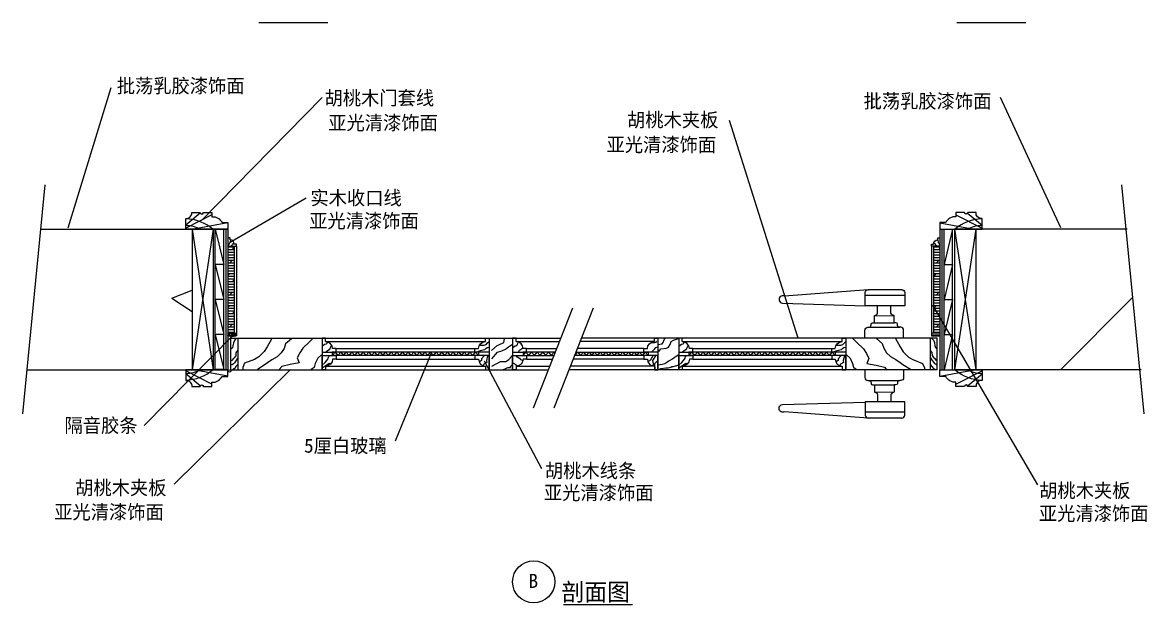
# Model space of a CAD drawing. Header units: metres. Extents: x 35 to 5356, y 219 to 6871.
# Drawn here: x 383 to 5187, y 219 to 2707 of the extents above; entities that cross this region are included whole.
import ezdxf

# ---------------------------------------------------------------- set-up
doc = ezdxf.new("R2010")
doc.units = ezdxf.units.M
for name, color, linetype in [('2', 2, 'Continuous'), ('3', 3, 'Continuous'), ('4', 4, 'Continuous'), ('7', 7, 'Continuous'), ('BH', 3, 'Continuous'), ('DIM', 3, 'Continuous'), ('TEXT', 3, 'Continuous')]:
    doc.layers.add(name, color=color, linetype=linetype)
doc.dimstyles.get("Standard").update_dxf_attribs({"dimtxt": 2.5, "dimasz": 2.5, "dimexe": 1.25, "dimexo": 0.625, "dimtad": 1, "dimcen": 2.5, "dimazin": 3, "dimtfac": 1, "dimtmove": 0, "dimatfit": 3})

# ---------------------------------------------------------------- blocks, each defined once
blk = doc.blocks.new('BH2')
at = {"layer": 'BH'}
blk.add_lwpolyline([(0, 32), (5, 28), (0, 24), (5, 20), (0, 16), (5, 12), (0, 8), (5, 4), (0, 0)], dxfattribs=at)
blk = doc.blocks.new('BH5')
at = {"layer": 'BH'}
for p, q in [((3, 0), (3, 100)), ((15, 0), (15, 100))]:
    blk.add_line(p, q, dxfattribs=at)
blk.add_lwpolyline([(15, 100), (3, 50), (15, 50), (3, 0), (15, 0)], dxfattribs=at)

msp = doc.modelspace()

# ---------------------------------------------------------------- hatches: boundary and pattern name
at = {"layer": 'BH'}
h = msp.add_hatch(dxfattribs=at)
h.set_pattern_fill('ANSI31', scale=800)
h.paths.add_polyline_path([(1107.48, 1823.09), (460.31, 1823.08), (401.66, 1223.09), (1107.48, 1223.09)])
h.paths.add_polyline_path([(4453.72, 1223.09), (5153.17, 1223.09), (5094.52, 1823.08), (4453.72, 1823.09)])
h = msp.add_hatch(dxfattribs=at)
h.set_pattern_fill('AR-CONC', scale=40)
h.paths.add_polyline_path([(401.66, 1222.07), (460.32, 1822.07), (1107.48, 1822.07), (1107.48, 1222.07)])
h = msp.add_hatch(dxfattribs=at)
h.set_pattern_fill('AR-CONC', scale=40)
h.paths.add_polyline_path([(5159.54, 1223.09), (5100.89, 1823.09), (4453.72, 1823.08), (4453.72, 1223.09)])
h = msp.add_hatch(dxfattribs=at)
h.set_pattern_fill('DOLMIT', scale=1.8)
h.paths.add_polyline_path([(1260.48, 1379.26), (1260.48, 1751.26), (1287.48, 1751.26), (1287.48, 1379.26)])
h = msp.add_hatch(dxfattribs=at)
h.set_pattern_fill('DOLMIT', scale=1.8)
h.paths.add_polyline_path([(4300.72, 1379.09), (4300.72, 1751.09), (4273.72, 1751.09), (4273.72, 1379.09)])

# ---------------------------------------------------------------- linework, layer by layer
for p, q in [((1197.48, 1823.09), (1260.48, 1823.09)), ((1197.48, 1823.09), (1260.48, 1823.09)), ((4279, 1772.81), (4278.99, 1772.81)), ((1282.21, 1622.81), (1282.21, 1622.81)), ((1260.48, 1379.09), (1296.48, 1379.09)), ((1260.48, 1370.09), (1296.48, 1370.09)), ((4300.72, 1379.09), (4264.72, 1379.09)), ((4300.72, 1370.09), (4264.72, 1370.09)), ((1107.48, 1223.09), (1197.48, 1223.09)), ((1197.48, 1223.09), (1260.48, 1223.09)), ((1197.48, 1223.09), (1260.48, 1223.09)), ((1197.48, 1223.09), (1260.48, 1223.09))]:
    msp.add_line(p, q)
at = {"layer": '2'}
for p, q in [((460.32, 1823.08), (1107.48, 1823.09)), ((1107.48, 1823.09), (1107.48, 1223.09)), ((5100.89, 1823.08), (4453.72, 1823.09)), ((4453.72, 1823.09), (4453.72, 1223.09)), ((401.66, 1223.09), (1107.48, 1223.09)), ((5159.54, 1223.09), (4453.72, 1223.09))]:
    msp.add_line(p, q, dxfattribs=at)
at = {"layer": '3'}
for p, q in [((478.94, 2013.63), (383.2, 1034.25)), ((5075.89, 2013.63), (5171.63, 1034.25)), ((2564.96, 1059.4), (2733.15, 1487.84)), ((2653.78, 1059.4), (2821.97, 1487.84)), ((4021, 1453.11), (4104.16, 1454.36)), ((3996.96, 1404.5), (4129.45, 1404.5)), ((4021, 1423.25), (4105.41, 1423.25)), ((1677.48, 1343.09), (2360.22, 1343.09)), ((1722.48, 1313.09), (2315.39, 1313.09)), ((2491.12, 1343.09), (2676.33, 1343.09)), ((2536.12, 1313.09), (2664.55, 1313.09)), ((3036.43, 1313.09), (2753.37, 1313.09)), ((3081.43, 1343.09), (2765.14, 1343.09)), ((3200.82, 1343.11), (3883.6, 1343.11)), ((3245.82, 1313.11), (3853.6, 1313.11)), ((1722.48, 1268.09), (2330.39, 1268.09)), ((2536.12, 1268.09), (2646.88, 1268.09)), ((3036.43, 1268.09), (2735.7, 1268.09)), ((3245.82, 1268.11), (3838.6, 1268.11)), ((1677.48, 1238.09), (2360.39, 1238.09)), ((2491.12, 1238.09), (2635.11, 1238.09)), ((3081.43, 1238.09), (2723.92, 1238.09)), ((3200.82, 1238.11), (3882.44, 1238.11)), ((3996.96, 1176.68), (4129.45, 1176.68)), ((4021, 1157.93), (4105.41, 1157.93)), ((4021, 1128.06), (4104.16, 1126.81))]:
    msp.add_line(p, q, dxfattribs=at)
for points in [[(1296.46, 1367.55), (1260.63, 1367.55), (1260.63, 1369.8), (1296.46, 1369.8)], [(1261.43, 1367.55), (1261.95, 1367.05), (1262.97, 1366.05)], [(1264.5, 1367.55), (1263.99, 1367.05), (1262.97, 1366.05)], [(1264.5, 1367.55), (1265.02, 1367.05), (1266.04, 1366.05)], [(1267.58, 1367.55), (1267.06, 1367.05), (1266.04, 1366.05)], [(1267.58, 1367.55), (1268.1, 1367.05), (1269.12, 1366.05)], [(1270.66, 1367.55), (1270.14, 1367.05), (1269.12, 1366.05)], [(1270.66, 1367.55), (1271.18, 1367.05), (1272.2, 1366.05)], [(1273.74, 1367.55), (1273.22, 1367.05), (1272.2, 1366.05)], [(1273.74, 1367.55), (1274.26, 1367.05), (1275.27, 1366.05)], [(1276.81, 1367.55), (1276.3, 1367.05), (1275.27, 1366.05)], [(1276.81, 1367.55), (1277.33, 1367.05), (1278.35, 1366.05)], [(1279.89, 1367.55), (1279.37, 1367.05), (1278.35, 1366.05)], [(1279.89, 1367.55), (1280.41, 1367.05), (1281.43, 1366.05)], [(1282.97, 1367.55), (1282.45, 1367.05), (1281.43, 1366.05)], [(1282.97, 1367.55), (1283.49, 1367.05), (1284.51, 1366.05)], [(1286.05, 1367.55), (1285.53, 1367.05), (1284.51, 1366.05)], [(1286.05, 1367.55), (1286.57, 1367.05), (1287.59, 1366.05)], [(1289.13, 1367.55), (1288.61, 1367.05), (1287.59, 1366.05)], [(1289.13, 1367.55), (1289.64, 1367.05), (1290.66, 1366.05)], [(1292.2, 1367.57), (1291.68, 1367.08), (1290.66, 1366.07)], [(1292.2, 1367.57), (1292.72, 1367.08), (1293.74, 1366.07)], [(1295.28, 1367.57), (1294.76, 1367.08), (1293.74, 1366.07)], [(4264.73, 1367.8), (4300.57, 1367.8), (4300.57, 1370.05), (4264.73, 1370.05)], [(4265.91, 1367.8), (4266.43, 1367.31), (4267.45, 1366.3)], [(4268.99, 1367.8), (4268.47, 1367.31), (4267.45, 1366.3)], [(4268.99, 1367.8), (4269.51, 1367.31), (4270.53, 1366.3)], [(4272.07, 1367.8), (4271.55, 1367.31), (4270.53, 1366.3)], [(4272.07, 1367.8), (4272.59, 1367.31), (4273.61, 1366.3)], [(4275.15, 1367.8), (4274.63, 1367.31), (4273.61, 1366.3)], [(4275.15, 1367.8), (4275.67, 1367.31), (4276.69, 1366.3)], [(4278.23, 1367.8), (4277.71, 1367.31), (4276.69, 1366.3)], [(4278.23, 1367.8), (4278.74, 1367.31), (4279.76, 1366.3)], [(4281.3, 1367.8), (4280.78, 1367.31), (4279.76, 1366.3)], [(4281.3, 1367.8), (4281.82, 1367.31), (4282.84, 1366.3)], [(4284.38, 1367.8), (4283.86, 1367.31), (4282.84, 1366.3)], [(4284.38, 1367.8), (4284.9, 1367.31), (4285.92, 1366.3)], [(4287.46, 1367.8), (4286.94, 1367.31), (4285.92, 1366.3)], [(4287.46, 1367.8), (4287.98, 1367.31), (4289, 1366.3)], [(4290.54, 1367.8), (4290.02, 1367.31), (4289, 1366.3)], [(4290.54, 1367.8), (4291.06, 1367.31), (4292.08, 1366.3)], [(4293.61, 1367.8), (4293.1, 1367.31), (4292.08, 1366.3)], [(4293.61, 1367.8), (4294.13, 1367.31), (4295.15, 1366.3)], [(4296.79, 1367.8), (4296.28, 1367.31), (4295.26, 1366.3)], [(4296.79, 1367.8), (4297.31, 1367.31), (4298.33, 1366.3)], [(4299.87, 1367.8), (4299.35, 1367.31), (4298.33, 1366.3)]]:
    msp.add_lwpolyline(points, dxfattribs=at)
at = {"layer": '4'}
for p, q in [((1107.48, 1823.09), (1197.48, 1823.09)), ((4453.72, 1823.09), (4363.72, 1823.09)), ((1296.48, 1751.09), (1296.48, 1370.09)), ((4264.72, 1751.09), (4264.72, 1370.09)), ((1272.48, 1358.09), (1662.48, 1358.09)), ((1272.48, 1223.09), (1272.48, 1358.08)), ((1302.48, 1358.09), (1302.48, 1223.09)), ((1662.48, 1358.09), (2682.21, 1358.09)), ((1662.48, 1358.09), (1662.48, 1223.09)), ((1662.48, 1358.09), (1662.48, 1223.09)), ((2375.39, 1358.09), (2375.39, 1223.09)), ((2476.12, 1358.09), (2476.12, 1223.09)), ((3898.72, 1358.09), (2771.03, 1358.09)), ((3096.43, 1358.06), (3096.43, 1223.06)), ((3185.82, 1358.09), (3185.82, 1223.09)), ((3898.6, 1358.06), (3898.6, 1223.06)), ((4288.72, 1358.09), (3898.72, 1358.09)), ((4258.72, 1358.09), (4258.72, 1223.09)), ((4288.72, 1223.09), (4288.72, 1358.08)), ((1107.48, 1223.09), (1197.48, 1223.09)), ((1272.48, 1223.09), (1662.48, 1223.09)), ((1662.48, 1223.09), (2629.22, 1223.09)), ((3898.72, 1223.09), (2718.04, 1223.09)), ((4288.72, 1223.09), (3898.72, 1223.09)), ((4453.72, 1223.09), (4363.72, 1223.09))]:
    msp.add_line(p, q, dxfattribs=at)
for points in [[(1105.68, 1895.09), (1141.68, 1895.09, 1), (1156.08, 1895.09), (1192.08, 1895.09), (1192.08, 1877.09, -0.3), (1235.28, 1851.89), (1260.48, 1851.89), (1260.48, 1823.09), (1080.48, 1823.09), (1080.48, 1869.89, 0.51)], [(4455.52, 1895.09), (4419.52, 1895.09, -1), (4405.12, 1895.09), (4369.12, 1895.09), (4369.12, 1877.09, 0.3), (4325.92, 1851.89), (4300.72, 1851.89), (4300.72, 1823.09), (4480.72, 1823.09), (4480.72, 1869.89, -0.51)], [(1260.48, 1751.09), (1296.48, 1751.09), (1296.48, 1760.09), (1287.48, 1760.09, 0.41), (1269.48, 1778.09), (1269.48, 1787.09), (1260.48, 1787.09)], [(4300.72, 1751.09), (4264.72, 1751.09), (4264.72, 1760.09), (4273.72, 1760.09, -0.41), (4291.72, 1778.09), (4291.72, 1787.09), (4300.72, 1787.09)], [(1662.48, 1298.09), (1722.48, 1298.09), (1722.48, 1313.09), (1707.48, 1313.09, 0.41), (1677.48, 1343.09), (1677.48, 1358.09), (1662.48, 1358.09)], [(2375.39, 1298.09), (2315.39, 1298.09), (2315.39, 1313.09), (2330.39, 1313.09, -0.41), (2360.39, 1343.09), (2360.39, 1358.09), (2375.39, 1358.09)], [(2476.12, 1298.09), (2536.12, 1298.09), (2536.12, 1313.09), (2521.12, 1313.09, 0.41), (2491.12, 1343.09), (2491.12, 1358.09), (2476.12, 1358.09)], [(3096.43, 1298.09), (3036.43, 1298.09), (3036.43, 1313.09), (3051.43, 1313.09, -0.41), (3081.43, 1343.09), (3081.43, 1358.09), (3096.43, 1358.09)], [(3185.82, 1298.11), (3245.82, 1298.11), (3245.82, 1313.11), (3230.82, 1313.11, 0.41), (3200.82, 1343.11), (3200.82, 1358.11), (3185.82, 1358.11)], [(3898.6, 1298.09), (3838.6, 1298.09), (3838.6, 1313.09), (3853.6, 1313.09, -0.41), (3883.6, 1343.09), (3883.6, 1358.09), (3898.6, 1358.09)], [(1662.48, 1283.09), (1722.48, 1283.09), (1722.48, 1268.09), (1707.48, 1268.09, -0.41), (1677.48, 1238.09), (1677.48, 1223.09), (1662.48, 1223.09)], [(2375.39, 1283.09), (2315.39, 1283.09), (2315.39, 1268.09), (2330.39, 1268.09, 0.41), (2360.39, 1238.09), (2360.39, 1223.09), (2375.39, 1223.09)], [(2476.12, 1283.09), (2536.12, 1283.09), (2536.12, 1268.09), (2521.12, 1268.09, -0.41), (2491.12, 1238.09), (2491.12, 1223.09), (2476.12, 1223.09)], [(3096.43, 1283.09), (3036.43, 1283.09), (3036.43, 1268.09), (3051.43, 1268.09, 0.41), (3081.43, 1238.09), (3081.43, 1223.09), (3096.43, 1223.09)], [(3185.82, 1283.11), (3245.82, 1283.11), (3245.82, 1268.11), (3230.82, 1268.11, -0.41), (3200.82, 1238.11), (3200.82, 1223.11), (3185.82, 1223.11)], [(3898.6, 1283.09), (3838.6, 1283.09), (3838.6, 1268.09), (3853.6, 1268.09, 0.41), (3883.6, 1238.09), (3883.6, 1223.09), (3898.6, 1223.09)], [(1105.68, 1151.09), (1141.68, 1151.09, -1), (1156.08, 1151.09), (1192.08, 1151.09), (1192.08, 1169.09, 0.3), (1235.28, 1194.29), (1260.48, 1194.29), (1260.48, 1223.09), (1080.48, 1223.09), (1080.48, 1176.29, -0.51)], [(4455.52, 1151.09), (4419.52, 1151.09, 1), (4405.12, 1151.09), (4369.12, 1151.09), (4369.12, 1169.09, -0.3), (4325.92, 1194.29), (4300.72, 1194.29), (4300.72, 1223.09), (4480.72, 1223.09), (4480.72, 1176.29, 0.51)]]:
    msp.add_lwpolyline(points, format="xyb", close=True, dxfattribs=at)
at = {"layer": '7'}
for p, q in [((1197.48, 1823.09), (1197.48, 1223.09)), ((1251.48, 1823.09), (1251.48, 1223.09)), ((1260.48, 1823.09), (1260.48, 1223.09)), ((1260.48, 1823.09), (1260.48, 1223.09)), ((4300.72, 1823.09), (4300.72, 1223.09)), ((4300.72, 1823.09), (4300.72, 1223.09)), ((4309.72, 1823.09), (4309.72, 1223.09)), ((4363.72, 1823.09), (4363.72, 1223.09)), ((1287.48, 1751.09), (1287.48, 1379.09)), ((4273.72, 1751.09), (4273.72, 1379.09)), ((2331.29, 1298.09), (1705.87, 1298.09)), ((1705.87, 1298.09), (1705.89, 1283.09)), ((2331.29, 1283.09), (2331.29, 1298.09)), ((2658.66, 1298.09), (2521.04, 1298.09)), ((3854.63, 1298.09), (3229.21, 1298.09)), ((3229.21, 1298.09), (3229.22, 1283.09)), ((3854.63, 1283.09), (3854.63, 1298.09)), ((2331.29, 1283.09), (1705.89, 1283.09)), ((3854.63, 1283.09), (3229.22, 1283.09))]:
    msp.add_line(p, q, dxfattribs=at)
for points in [[(4138.2, 1565.02, -0.41), (4150.7, 1552.52), (4150.7, 1496.01), (3981.76, 1496.01), (3981.76, 1552.52, -0.41), (3994.26, 1565.02), (3636.8, 1537.88, 1.18), (3628.17, 1507.11), (3981.76, 1496.27)], [(3980.41, 1358.09), (3980.41, 1392, -0.41), (3992.91, 1404.5), (3996.96, 1404.5, 0.41), (4006.96, 1414.5), (4006.96, 1417, -0.41), (4013.21, 1423.25), (4021, 1423.25), (4021, 1453.11, -0.41), (4022.25, 1454.36, 0.31), (4034.65, 1464.84), (4034.65, 1496.04)], [(4146, 1358.09), (4146, 1392, 0.41), (4133.5, 1404.5), (4129.45, 1404.5, -0.41), (4119.45, 1414.5), (4119.45, 1417, 0.41), (4113.2, 1423.25), (4105.41, 1423.25), (4105.41, 1453.11, 0.41), (4104.16, 1454.36, -0.31), (4091.76, 1464.84), (4091.76, 1496.04)], [(3980.41, 1223.09), (3980.41, 1189.18, 0.41), (3992.91, 1176.68), (3996.96, 1176.68, -0.41), (4006.96, 1166.68), (4006.96, 1164.18, 0.41), (4013.21, 1157.93), (4021, 1157.93), (4021, 1128.06, 0.41), (4022.25, 1126.81, -0.31), (4034.65, 1116.33), (4034.65, 1085.13)], [(4146, 1223.09), (4146, 1189.18, -0.41), (4133.5, 1176.68), (4129.45, 1176.68, 0.41), (4119.45, 1166.68), (4119.45, 1164.18, -0.41), (4113.2, 1157.93), (4105.41, 1157.93), (4105.41, 1128.06, -0.41), (4104.16, 1126.81, 0.31), (4091.76, 1116.33), (4091.76, 1085.13)], [(4138.2, 1016.15, 0.41), (4150.7, 1028.65), (4150.7, 1085.16), (3981.76, 1085.16), (3981.76, 1028.65, 0.41), (3994.26, 1016.15), (3636.8, 1043.29, -1.18), (3628.17, 1074.06), (3981.76, 1084.9)]]:
    msp.add_lwpolyline(points, format="xyb", dxfattribs=at)
for points in [[(4150.7, 1540.02), (3981.76, 1540.02)], [(4138.25, 1565.02), (3994.26, 1565.02)], [(2521.04, 1298.09), (2521.04, 1283.09), (2652.77, 1283.09)], [(2747.51, 1298.16), (3054.53, 1298.16), (3054.51, 1283.09), (2741.59, 1283.09)], [(4150.7, 1041.15), (3981.76, 1041.15)], [(4138.25, 1016.15), (3994.26, 1016.15)]]:
    msp.add_lwpolyline(points, dxfattribs=at)
at = {"layer": 'BH'}
for p, q in [((1142.51, 1891.73), (1080.48, 1840.59)), ((1192.08, 1884.29), (1080.48, 1828.49)), ((4369.12, 1884.29), (4480.72, 1828.49)), ((4418.69, 1891.73), (4480.72, 1840.59)), ((1260.48, 1850.88), (1114.09, 1823.09)), ((4300.72, 1850.88), (4447.11, 1823.09)), ((1197.48, 1823.09), (1107.48, 1223.09)), ((1107.48, 1823.09), (1197.48, 1223.09)), ((4453.72, 1823.09), (4363.72, 1223.09)), ((4363.72, 1823.09), (4453.72, 1223.09)), ((1265.15, 1367.55), (1262.9, 1369.8)), ((1268.51, 1367.55), (1266.26, 1369.8)), ((1271.88, 1367.55), (1269.63, 1369.8)), ((1275.25, 1367.55), (1273, 1369.8)), ((1278.62, 1367.55), (1276.37, 1369.8)), ((1281.98, 1367.55), (1279.73, 1369.8)), ((1285.35, 1367.55), (1283.1, 1369.8)), ((1288.72, 1367.55), (1286.47, 1369.8)), ((1292.09, 1367.55), (1289.84, 1369.8)), ((1295.45, 1367.57), (1293.2, 1369.83)), ((1296.47, 1369.83), (1296.47, 1367.55)), ((4264.73, 1370.08), (4264.73, 1367.8)), ((4265.75, 1367.8), (4268, 1370.05)), ((4269.12, 1367.8), (4271.37, 1370.05)), ((4272.49, 1367.8), (4274.74, 1370.05)), ((4275.86, 1367.8), (4278.11, 1370.05)), ((4279.22, 1367.8), (4281.47, 1370.05)), ((4282.59, 1367.8), (4284.84, 1370.05)), ((4285.96, 1367.8), (4288.21, 1370.05)), ((4289.33, 1367.8), (4291.58, 1370.05)), ((4292.69, 1367.8), (4294.94, 1370.05)), ((4296.06, 1367.8), (4298.31, 1370.05)), ((4299.43, 1367.8), (4300.57, 1368.94)), ((1192.08, 1161.89), (1080.48, 1217.69)), ((1142.51, 1154.44), (1080.48, 1205.58)), ((1260.48, 1195.29), (1114.09, 1223.09)), ((4300.72, 1195.29), (4447.11, 1223.09)), ((4369.12, 1161.89), (4480.72, 1217.69)), ((4418.69, 1154.44), (4480.72, 1205.58))]:
    msp.add_line(p, q, dxfattribs=at)
for points in [[(1271.17, 1777.97), (1269.28, 1766.54), (1265.5, 1761.64), (1263.21, 1755.89), (1261.69, 1752.87)], [(4291.72, 1778.04), (4293.61, 1766.61), (4297.39, 1761.71), (4299.69, 1755.97), (4301.2, 1752.94)], [(1286.32, 1764.66), (1281.36, 1760.85), (1280.99, 1758.55), (1279.85, 1756.68), (1276.81, 1754.8), (1275.32, 1754.02), (1273.03, 1751.36)], [(4275.39, 1764.73), (4280.35, 1760.93), (4280.73, 1758.63), (4281.87, 1756.75), (4284.91, 1754.88), (4286.39, 1754.09), (4288.69, 1751.43)], [(1260.55, 1371.93), (1261.47, 1372.8), (1263.41, 1373.03), (1265.61, 1373.84), (1266.84, 1376.13), (1267.91, 1376.92), (1270, 1377.08), (1271.84, 1378.74), (1271.89, 1379.14)], [(1271.49, 1370.1), (1273.78, 1371.61), (1275.73, 1371.99), (1276.59, 1372.71), (1277.87, 1373.9), (1278.89, 1374.69), (1279.92, 1375.5), (1280.94, 1376.13), (1281.75, 1377.01), (1282.06, 1377.64), (1282.57, 1378.58), (1282.62, 1379.05)], [(1294.6, 1356.08), (1288.29, 1347.96), (1283.78, 1338.01), (1281.97, 1324.47), (1279.26, 1316.35), (1274.75, 1312.73)], [(1284.72, 1370.01), (1284.77, 1371.93), (1285.79, 1373.03), (1287.02, 1373.43), (1288.09, 1374.85), (1288.6, 1375.41), (1288.96, 1375.57), (1290.18, 1375.88), (1291.31, 1376.76), (1292.18, 1377.48), (1292.74, 1378.04), (1292.94, 1378.43), (1293.04, 1379.05)], [(1292.94, 1370.17), (1293.1, 1371.36), (1294.17, 1372.33), (1294.63, 1372.71), (1295.19, 1373.12), (1295.65, 1373.75), (1295.96, 1374.06), (1296.47, 1374.31)], [(1448.14, 1356.55), (1427.37, 1321.19), (1414.9, 1300.38), (1392.05, 1277.51), (1373.35, 1267.11), (1331.8, 1250.46), (1323.49, 1231.75), (1323.49, 1223.43)], [(1531.48, 1355.02), (1506.55, 1334.22), (1500.3, 1313.42), (1487.84, 1294.7), (1471.22, 1278.05), (1448.37, 1265.58), (1429.67, 1253.09), (1419.28, 1244.78), (1386.03, 1223.97)], [(1624.43, 1358.09), (1608.7, 1342.35), (1579.62, 1315.3), (1567.15, 1294.5), (1556.76, 1273.7), (1565.07, 1252.89), (1525.59, 1244.58), (1490.26, 1236.26), (1479.87, 1223.78)], [(2386.48, 1305.64), (2409.82, 1326.38), (2417.61, 1328.97), (2438.37, 1339.34), (2440.97, 1354.9)], [(3096.52, 1330.65), (3114.34, 1333.5), (3119.33, 1339.2), (3120.04, 1343.47), (3121.47, 1346.32), (3124.33, 1353.45), (3127.18, 1357.72)], [(3100.1, 1301.13), (3109.78, 1311.54), (3132.84, 1315.26), (3142.52, 1318.97), (3148.48, 1330.87), (3153.68, 1343.51), (3162.61, 1349.45), (3167.83, 1350.2), (3184.2, 1356.89)], [(3928.86, 1356.15), (3945.48, 1339.52), (3974.57, 1312.47), (3987.04, 1291.67), (3997.42, 1270.87), (3989.12, 1250.06), (4028.6, 1241.75), (4063.93, 1233.43), (4074.32, 1220.95)], [(4029.61, 1356.01), (4054.54, 1335.21), (4060.78, 1314.41), (4073.25, 1295.69), (4089.86, 1279.04), (4112.72, 1266.57), (4131.42, 1254.08), (4141.81, 1245.77), (4175.06, 1224.97)], [(4110.64, 1356.01), (4131.42, 1320.65), (4143.88, 1299.85), (4166.74, 1276.97), (4185.44, 1266.57), (4226.99, 1249.93), (4235.3, 1231.21), (4235.3, 1222.89)], [(4266.61, 1357.09), (4272.92, 1348.98), (4277.43, 1339.03), (4279.23, 1325.48), (4281.94, 1317.36), (4286.46, 1313.75)], [(1301.82, 1304.6), (1294.6, 1295.56), (1293.7, 1282.01), (1287.39, 1273.89), (1283.78, 1271.17), (1277.46, 1262.15), (1272.95, 1262.15)], [(1662.48, 1323.53), (1673.53, 1332.35), (1680.97, 1333.84), (1683.93, 1336.82), (1685.42, 1341.27)], [(1677.36, 1298.09), (1689.9, 1307.81), (1696.59, 1312.28), (1697.34, 1315.26), (1699.57, 1320.46), (1702.54, 1327.15)], [(2281.89, 1283.09), (2293.89, 1298.09), (2305.89, 1283.09), (2317.89, 1298.09), (2329.89, 1283.09), (2331.29, 1284.84)], [(2323.27, 1299.5), (2338.91, 1305.02), (2350.88, 1307.77), (2357.31, 1308.69), (2361.91, 1313.28), (2367.43, 1317.88), (2374.79, 1319.72)], [(2334.55, 1327.19), (2354.79, 1327.19), (2363.08, 1330.87), (2369.51, 1337.3), (2374.1, 1341.89)], [(2388.05, 1269.46), (2411.4, 1297.98), (2429.58, 1303.17), (2445.14, 1310.94), (2452.92, 1316.12), (2458.12, 1321.3), (2476.28, 1331.67)], [(2475.9, 1317.84), (2487.41, 1325.15), (2489.49, 1325.15), (2494.73, 1328.28), (2496.81, 1331.41), (2498.9, 1336.63), (2499.95, 1337.68)], [(2501, 1298.68), (2505.17, 1305.99), (2508.32, 1308.08), (2509.36, 1309.13), (2517.73, 1315.39), (2519.83, 1318.53)], [(2617.1, 1283.09), (2629.1, 1298.09), (2641.1, 1283.09), (2653.1, 1298.09), (2656.83, 1293.42)], [(2741.89, 1283.86), (2742.51, 1283.09), (2754.51, 1298.09), (2766.51, 1283.09)], [(3069.78, 1298.12), (3077.97, 1307.04), (3083.94, 1312.24), (3087.65, 1318.19), (3095.83, 1321.16)], [(3071.08, 1339.03), (3083.74, 1339.03), (3088.94, 1341.26), (3091.92, 1344.98)], [(3185.82, 1323.55), (3196.86, 1332.37), (3204.3, 1333.86), (3207.26, 1336.84), (3208.75, 1341.29)], [(3200.69, 1298.11), (3213.23, 1307.84), (3219.92, 1312.3), (3220.67, 1315.28), (3222.91, 1320.48), (3225.87, 1327.17)], [(3805.22, 1283.09), (3817.22, 1298.09), (3829.22, 1283.09), (3841.22, 1298.09), (3853.22, 1283.09), (3854.63, 1284.84)], [(3846.48, 1299.5), (3862.12, 1305.01), (3874.09, 1307.77), (3880.52, 1308.69), (3885.12, 1313.28), (3890.64, 1317.88), (3898, 1319.72)], [(3857.77, 1327.19), (3878, 1327.19), (3886.29, 1330.87), (3892.72, 1337.3), (3897.31, 1341.89)], [(4259.39, 1305.62), (4266.61, 1296.58), (4267.51, 1283.03), (4273.82, 1274.91), (4277.43, 1272.19), (4283.75, 1263.16), (4288.26, 1263.16)], [(1301.82, 1272.99), (1294.6, 1260.33), (1288.29, 1252.21), (1284.68, 1247.69), (1280.17, 1245.9), (1278.36, 1244.08), (1277.46, 1244.08), (1273.85, 1244.08)], [(1660.31, 1286.38), (1643.69, 1271.82), (1633.3, 1248.93), (1629.14, 1232.3), (1620.83, 1226.06), (1614.6, 1223.97)], [(1662.36, 1230.5), (1692.14, 1251.32), (1697.34, 1249.83), (1699.57, 1249.09)], [(1662.48, 1242.43), (1675, 1253.55), (1681.71, 1260.24), (1686.92, 1267.68), (1689.15, 1272.13), (1691.39, 1278.82), (1693.61, 1282.55)], [(2354.79, 1281.93), (2343.75, 1269.06), (2342.82, 1261.72), (2339.15, 1258.95), (2335.46, 1258.04), (2332.7, 1256.2)], [(2369.51, 1281.93), (2364.91, 1262.63), (2365.84, 1254.36), (2352.96, 1246.09), (2350.2, 1241.5)], [(2387.81, 1237.57), (2424.13, 1258.31), (2437.12, 1258.31), (2447.48, 1258.31), (2460.46, 1266.09), (2470.84, 1279.04), (2473.44, 1284.23)], [(2476.95, 1253.08), (2489.49, 1245.77), (2491.59, 1241.6), (2493.3, 1238.17)], [(2491.59, 1281.28), (2506.22, 1271.88), (2509.36, 1266.66), (2520.87, 1262.48), (2519.83, 1262.48)], [(3074.54, 1282.56), (3067.1, 1269.17), (3064.12, 1263.97), (3061.14, 1260.26), (3055.19, 1259.51)], [(3085.89, 1282.7), (3073.98, 1261.89), (3075.47, 1255.19), (3077.71, 1244.78), (3073.98, 1241.07), (3073.98, 1241.07)], [(3094.38, 1261.2), (3082.48, 1248.56), (3082.48, 1240.38), (3083.96, 1232.95), (3083.96, 1227), (3081.74, 1226.26)], [(3097.22, 1243.73), (3115.06, 1247.3), (3126.47, 1250.14), (3135.02, 1255.13), (3140.72, 1259.41), (3149.29, 1264.39), (3158.56, 1270.1), (3165.7, 1275.8), (3174.25, 1280.78), (3185.67, 1288.62)], [(3185.69, 1230.52), (3215.47, 1251.34), (3220.67, 1249.85), (3222.91, 1249.11)], [(3185.82, 1242.45), (3198.33, 1253.58), (3205.05, 1260.27), (3210.25, 1267.7), (3212.48, 1272.15), (3214.72, 1278.84), (3216.94, 1282.57)], [(3878, 1281.93), (3866.96, 1269.06), (3866.03, 1261.72), (3862.36, 1258.95), (3858.67, 1258.04), (3855.91, 1256.2)], [(3892.72, 1281.93), (3888.12, 1262.63), (3889.05, 1254.36), (3876.17, 1246.09), (3873.41, 1241.5)], [(3900.77, 1287.37), (3917.4, 1272.82), (3927.79, 1249.93), (3931.95, 1233.3), (3940.26, 1227.05), (3946.49, 1224.97)], [(4261.09, 1274.37), (4268.31, 1261.72), (4274.62, 1253.6), (4278.23, 1249.08), (4282.74, 1247.28), (4284.55, 1245.47), (4285.45, 1245.47), (4289.06, 1245.47)], [(1302.09, 1245.23), (1294.87, 1237.09), (1289.46, 1228.98), (1286.76, 1227.16), (1284.05, 1226.25), (1281.34, 1223.55)], [(2437.22, 1223.63), (2449.76, 1229.9), (2456.03, 1231.99), (2466.49, 1233.03), (2467.54, 1237.21), (2472.76, 1242.43), (2473.81, 1243.47)], [(3096.43, 1223.12), (3108.97, 1228.27), (3130.56, 1230.51), (3140.24, 1230.51), (3151.39, 1234.22), (3155.86, 1236.46), (3163.3, 1237.2), (3185.82, 1244.45)], [(4259.29, 1245.47), (4266.51, 1237.33), (4271.92, 1229.21), (4274.62, 1227.4), (4277.33, 1226.49), (4280.04, 1223.79)]]:
    msp.add_lwpolyline(points, dxfattribs=at)
msp.add_circle((1267.19, 1217.57), 5.57, dxfattribs=at)
for centre, radius, start, end in [((1076.15, 1685.8), 153.24, 63.63, 88.38), ((1076.15, 1685.8), 182.04, 48.95, 88.63), ((4485.06, 1685.8), 182.04, 91.37, 131.05), ((4485.06, 1685.8), 153.24, 91.62, 116.37), ((1076.15, 1360.37), 153.24, 271.62, 296.37), ((1076.15, 1360.37), 182.04, 271.37, 311.05), ((4485.06, 1360.37), 182.04, 228.95, 268.63), ((4485.06, 1360.37), 153.24, 243.63, 268.38)]:
    msp.add_arc(centre, radius, start, end, dxfattribs=at)
at = {"layer": 'TEXT'}
for p, q in [((1392.8, 2707.04), (1686.67, 2707.04)), ((4373.48, 2707.04), (4667.36, 2707.04)), ((2694, 219.42), (2987.88, 219.42))]:
    msp.add_line(p, q, dxfattribs=at)
msp.add_circle((2566.22, 316.38), 90, dxfattribs=at)

# ---------------------------------------------------------------- block references
at = {"yscale": 3, "zscale": 3}
for p, xscale in [((1251.48, 1523.09), -3), ((4309.72, 1523.09), 3), ((1251.48, 1223.31), -3), ((4309.72, 1223.09), 3)]:
    msp.add_blockref('BH5', p, dxfattribs=dict(at, xscale=xscale))
at = {"layer": 'BH', "xscale": 3, "yscale": 3, "zscale": 3, "rotation": 90}
for p in [(1801.89, 1283.09), (1897.89, 1283.09), (1993.89, 1283.09), (2089.89, 1283.09), (2185.89, 1283.09), (2281.89, 1283.09), (2617.1, 1283.09), (2862.51, 1283.09), (2958.51, 1283.09), (3054.51, 1283.09), (3325.22, 1283.09), (3421.22, 1283.09), (3517.22, 1283.09), (3613.22, 1283.09), (3709.22, 1283.09), (3805.22, 1283.09)]:
    msp.add_blockref('BH2', p, dxfattribs=at)

# ---------------------------------------------------------------- texts
at = {"layer": 'DIM'}
msp.add_text('B', height=60, dxfattribs=at).set_placement((2544.28, 290.4))
at = {"layer": 'TEXT'}
for s, height, p in [('批荡乳胶漆饰面', 60, (785.57, 2406.21)), ('胡桃木门套线', 60, (1673.01, 2354.38)), ('批荡乳胶漆饰面', 60, (3974.93, 2341)), ('亚光清漆饰面', 60, (1688.9, 2248.14)), ('胡桃木夹板', 60, (2964.82, 2260.74)), ('亚光清漆饰面', 60, (2877.38, 2154.83)), ('实木收口线', 60, (1612.79, 1927.24)), ('亚光清漆饰面', 60, (1607.49, 1829.09)), (' 隔音胶条', 60, (521.86, 954.82)), ('5厘白玻璃', 60, (1585.61, 868.38)), ('胡桃木线条', 60, (2614, 761.24)), ('胡桃木夹板', 60, (607.89, 688.45)), ('亚光清漆饰面', 60, (2609.78, 667.37)), ('胡桃木夹板', 60, (4724.44, 676.5)), ('亚光清漆饰面', 60, (518.63, 584.89)), ('亚光清漆饰面', 60, (4723.57, 578.67)), ('剖面图', 75, (2684.8, 235.32))]:
    msp.add_text(s, height=height, dxfattribs=at).set_placement(p)

# ---------------------------------------------------------------- leaders
for points in [[(578.08, 1829.46), (761.85, 2429.25)], [(1147.77, 1860.07), (1662.34, 2386.41)], [(4817.1, 1829.46), (4559.82, 2386.41)], [(3696.09, 1358.21), (3402.05, 2288.48)], [(1270.29, 1768.26), (1595.2, 1957.46)], [(4269.05, 1498.86), (4718.05, 730.98)], [(1282.54, 1370.45), (902.74, 984.87)], [(2127.89, 1293.72), (1974.75, 917.55)], [(2354.55, 1260.28), (2599.58, 801.27)], [(1527.57, 1223.56), (1031.38, 733.94)]]:
    msp.add_leader(points, dimstyle='Standard', dxfattribs=at)

doc.saveas('drawing.dxf')
